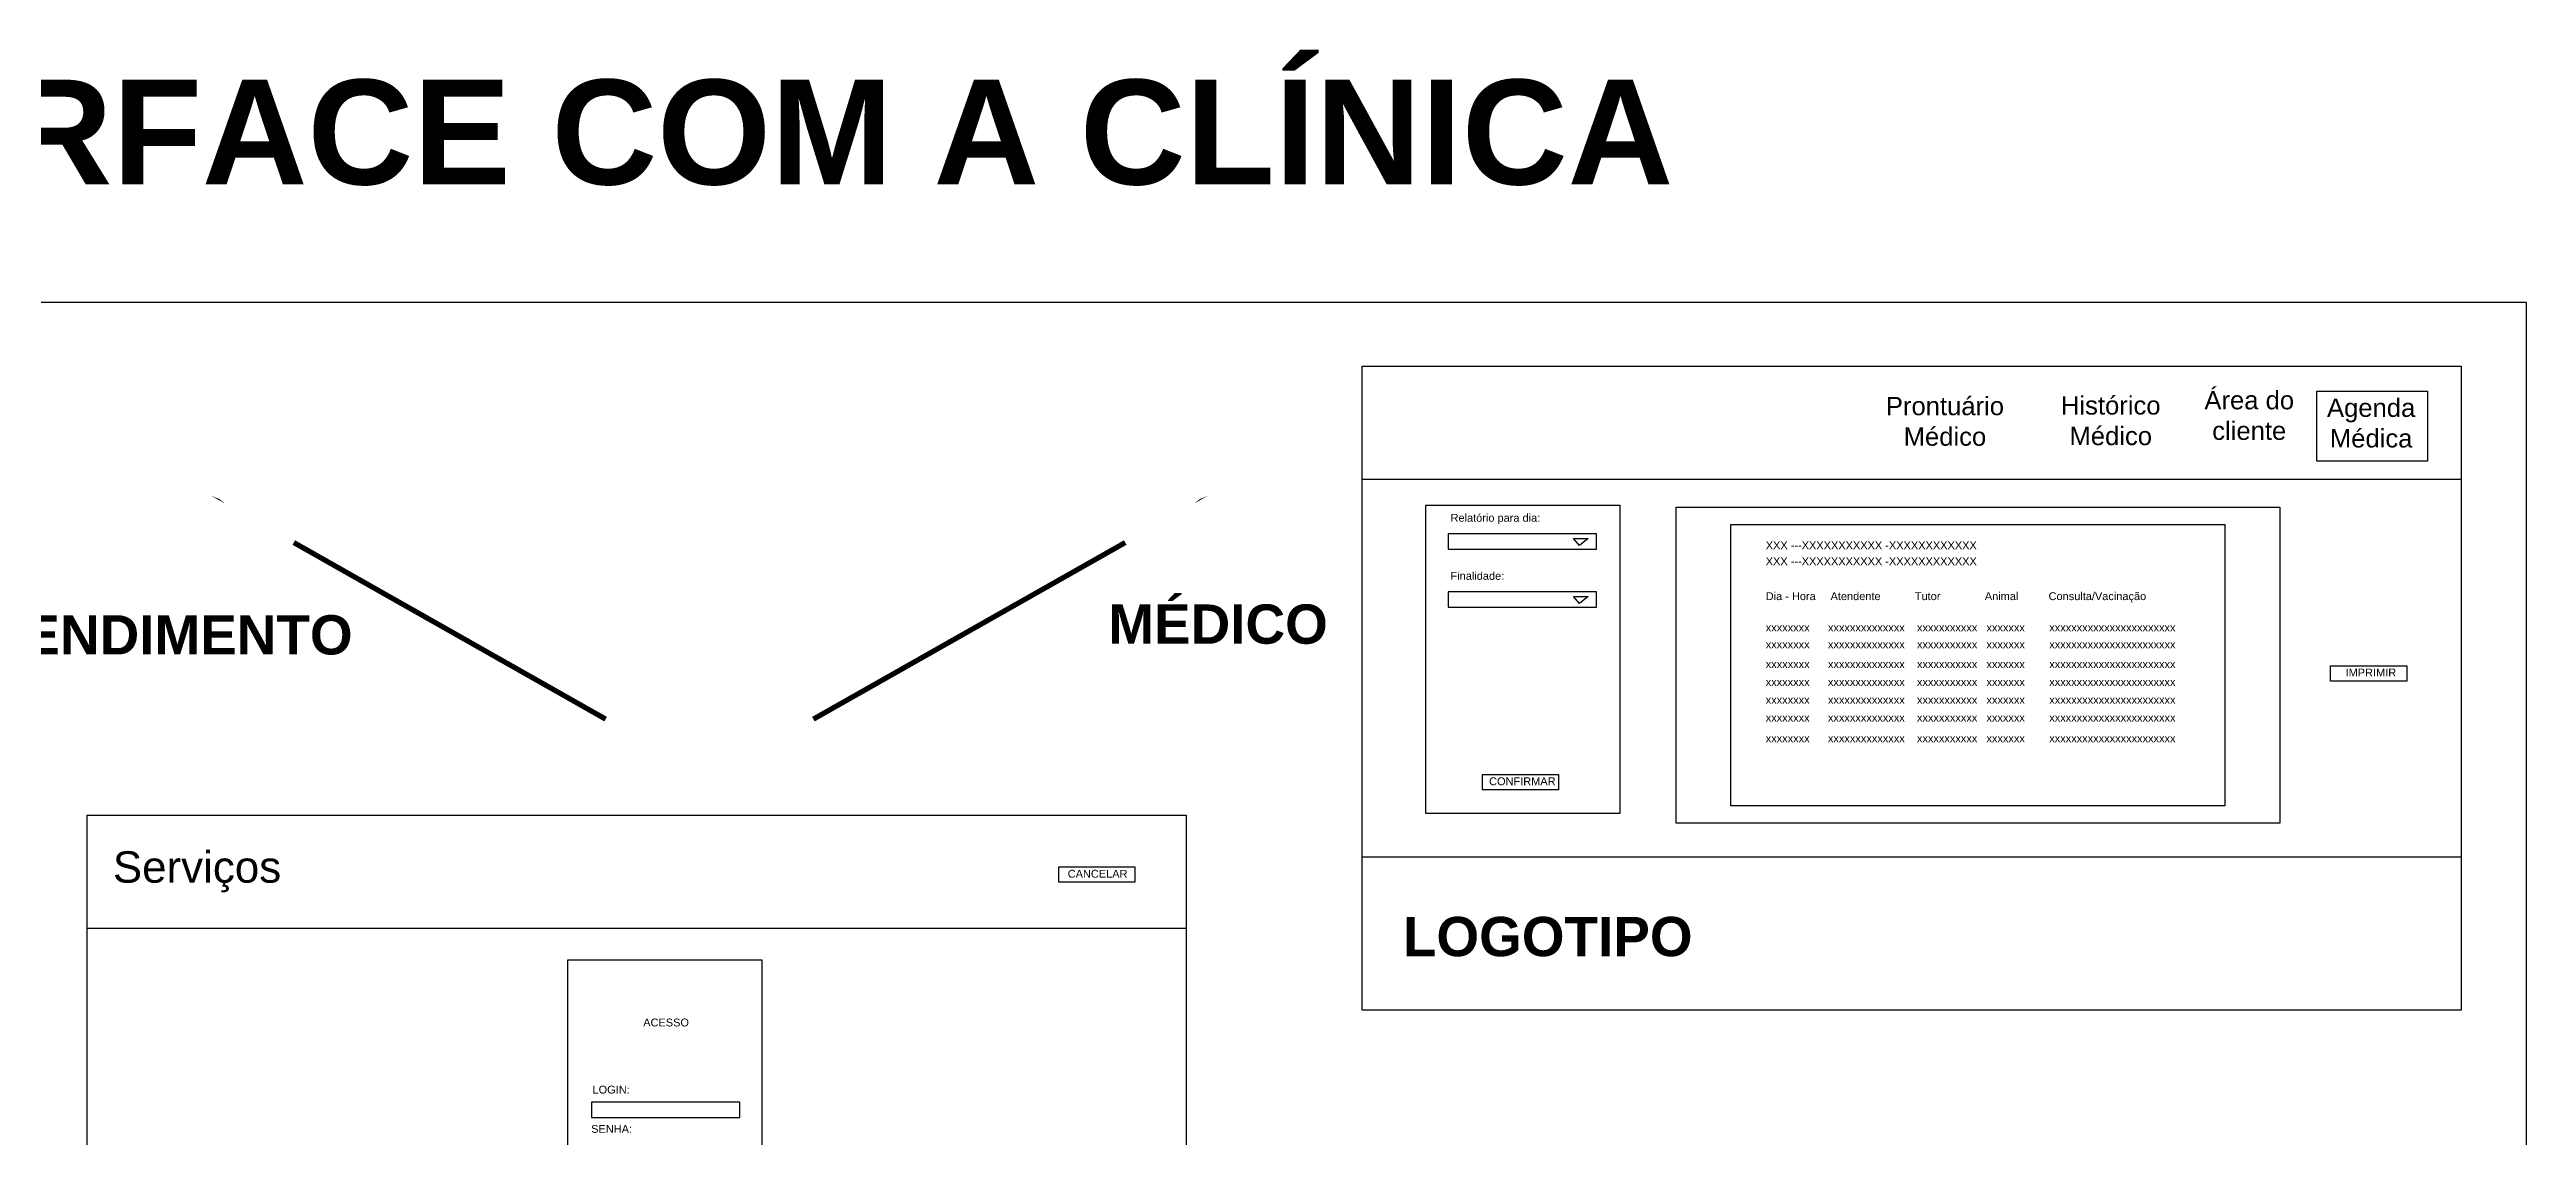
# Model space of a CAD drawing. Header units: millimetres. Extents: x -39820 to 1873, y -13749 to -604.
# Drawn here: x -7584 to 1873, y -4755 to -604 of the extents above; entities that cross this region are included whole.
import ezdxf

# ---------------------------------------------------------------- set-up
doc = ezdxf.new("R2010")
doc.units = ezdxf.units.MM
doc.styles.get("Standard").update_dxf_attribs({"font": 'arial.ttf'})

msp = doc.modelspace()

# ---------------------------------------------------------------- linework, layer by layer
for points in [[(-12534.7, -10499.6), (1873.1, -10499.6), (1873.1, -1570.6), (-12534.7, -1570.6)], [(-2572.7, -1813.5), (1623.6, -1813.5), (1623.6, -4272.3), (-2572.7, -4272.3)], [(-2572.7, -1813.5), (1623.6, -1813.5), (1623.6, -4272.3), (-2572.7, -4272.3)], [(-2572.7, -1813.5), (1623.6, -1813.5), (1623.6, -2245.6), (-2572.7, -2245.6)], [(1073, -1908.5), (1494.7, -1908.5), (1494.7, -2176.2), (1073, -2176.2)], [(-2328.8, -2343.9), (-1588.4, -2343.9), (-1588.4, -3521.3), (-2328.8, -3521.3)], [(-1374.1, -2351.1), (931.5, -2351.1), (931.5, -3557.9), (-1374.1, -3557.9)], [(-2243.5, -2511.4), (-1677.3, -2511.4), (-1677.3, -2452.9), (-2243.5, -2452.9)], [(-1164.5, -2417.2), (721.9, -2417.2), (721.9, -3491.8), (-1164.5, -3491.8)], [(-2243.5, -2733.1), (-1677.3, -2733.1), (-1677.3, -2674.7), (-2243.5, -2674.7)], [(1125, -2957), (1416, -2957), (1416, -3016.2), (1125, -3016.2)], [(-2113.5, -3372.2), (-1822.5, -3372.2), (-1822.5, -3431.4), (-2113.5, -3431.4)], [(-7440.1, -3528.2), (-3243.9, -3528.2), (-3243.9, -5986.9), (-7440.1, -5986.9)], [(-7440.1, -3528.2), (-3243.9, -3528.2), (-3243.9, -3960.3), (-7440.1, -3960.3)], [(-2572.7, -3687.2), (1623.6, -3687.2), (1623.6, -4272.3), (-2572.7, -4272.3)], [(-3730.9, -3724.7), (-3439.9, -3724.7), (-3439.9, -3783.9), (-3730.9, -3783.9)], [(-5604.9, -4080.2), (-4864.5, -4080.2), (-4864.5, -5257.6), (-5604.9, -5257.6)], [(-5514.5, -4681.9), (-4948.3, -4681.9), (-4948.3, -4623.4), (-5514.5, -4623.4)]]:
    msp.add_lwpolyline(points, close=True)
for points in [[(-5460.7, -3161.1, 0, 0, 0), (-6651.5, -2486.7, 100, 0, 0), (-6936.2, -2320.3, 0, 0, 0)], [(-4667.7, -3161.1, 0, 0, 0), (-3476.9, -2486.7, 100, 0, 0), (-3192.2, -2320.3, 0, 0, 0)]]:
    msp.add_lwpolyline(points, format="xyseb")
at = {"const_width": 20}
for points in [[(-5460.7, -3161.1), (-6651.5, -2486.7)], [(-4667.7, -3161.1), (-3476.9, -2486.7)]]:
    msp.add_lwpolyline(points, dxfattribs=at)
for points in [[(-1765.6, -2471.2), (-1710.1, -2471.2), (-1742.4, -2498.4), (-1765.6, -2471.2)], [(-1765.6, -2692.9), (-1710.1, -2692.9), (-1742.4, -2720.1), (-1765.6, -2692.9)]]:
    msp.add_lwpolyline(points)

# ---------------------------------------------------------------- texts
at = {"attachment_point": 1}
for s, width, insert, char_height in [('\\pxqc;{\\fArial|b1|i0|c0|p34;INTERFACE COM A CLÍNICA}', 8354.781, (-9379.6, -719.2), 400), ('\\pxqc;Área do cliente', 563.637, (532.8, -1907.9), 70), ('\\pxqc;Prontuário Médico', 563.637, (-629.1, -1930.3), 70), ('\\pxqc;Histórico Médico', 563.637, (4, -1927.9), 70), ('\\pxqc;Agenda Médica', 17.757, (1271.2, -1936.9), 70), ('Relatório para dia:', 587.275, (-2234.9, -2377.2), 30), ('XXX ---XXXXXXXXXXX -XXXXXXXXXXXX                   ', 1097.745, (-1031.5, -2482.3), 30), ('XXX ---XXXXXXXXXXX -XXXXXXXXXXXX                   ', 1097.745, (-1031.5, -2543.3), 30), ('Finalidade:', 587.275, (-2234.9, -2599), 30), ('{\\fArial|b1|i0|c0|p34;MÉDICO}', 1004.02, (-3541.7, -2723.1), 150), ('Dia - Hora                   ', 309.136, (-1031.5, -2676.5), 30), ('Atendente                  ', 309.136, (-784, -2676.5), 30), ('Tutor', 309.136, (-462.3, -2676.5), 30), ('Animal               ', 309.136, (-195, -2676.5), 30), ('Consulta/Vacinação            ', 309.136, (48.4, -2676.5), 30), ('{\\fArial|b1|i0|c0|p34;ATENDIMENTO}', 1637.245, (-7963.4, -2764.2), 150), ('xxxxxxxx      xxxxxxxxxxxxxx    xxxxxxxxxxx   xxxxxxx        xxxxxxxxxxxxxxxxxxxxxxx               ', 1673.25, (-1031.5, -2796.2), 30), ('xxxxxxxx      xxxxxxxxxxxxxx    xxxxxxxxxxx   xxxxxxx        xxxxxxxxxxxxxxxxxxxxxxx               ', 1673.25, (-1031.5, -2860.7), 30), ('xxxxxxxx      xxxxxxxxxxxxxx    xxxxxxxxxxx   xxxxxxx        xxxxxxxxxxxxxxxxxxxxxxx               ', 1673.25, (-1031.5, -2936), 30), ('xxxxxxxx      xxxxxxxxxxxxxx    xxxxxxxxxxx   xxxxxxx        xxxxxxxxxxxxxxxxxxxxxxx               ', 1673.25, (-1031.5, -3004.2), 30), ('IMPRIMIR', 295.45, (1182.4, -2968.2), 30), ('xxxxxxxx      xxxxxxxxxxxxxx    xxxxxxxxxxx   xxxxxxx        xxxxxxxxxxxxxxxxxxxxxxx               ', 1673.25, (-1031.5, -3072.3), 30), ('xxxxxxxx      xxxxxxxxxxxxxx    xxxxxxxxxxx   xxxxxxx        xxxxxxxxxxxxxxxxxxxxxxx               ', 1673.25, (-1031.5, -3140.5), 30), ('xxxxxxxx      xxxxxxxxxxxxxx    xxxxxxxxxxx   xxxxxxx        xxxxxxxxxxxxxxxxxxxxxxx               ', 1673.25, (-1031.5, -3219.4), 30), ('CONFIRMAR', 295.45, (-2087.7, -3383.4), 30), ('Serviços', 1220.681, (-7342.4, -3665.7), 120), ('CANCELAR', 295.45, (-3696.6, -3736.6), 30), ('{\\fArial|b1|i0|c0|p34;LOGOTIPO}', 1637.245, (-2416.7, -3916.3), 150), ('ACESSO', 191.761, (-5317.4, -4304.6), 30), ('LOGIN:', 587.275, (-5511, -4560.9), 30), ('SENHA:', 587.275, (-5516.1, -4710.9), 30)]:
    msp.add_mtext_dynamic_manual_height_columns(s, width=width, gutter_width=12.5, heights=[0], dxfattribs=dict(at, insert=insert, char_height=char_height))

doc.saveas('drawing.dxf')
